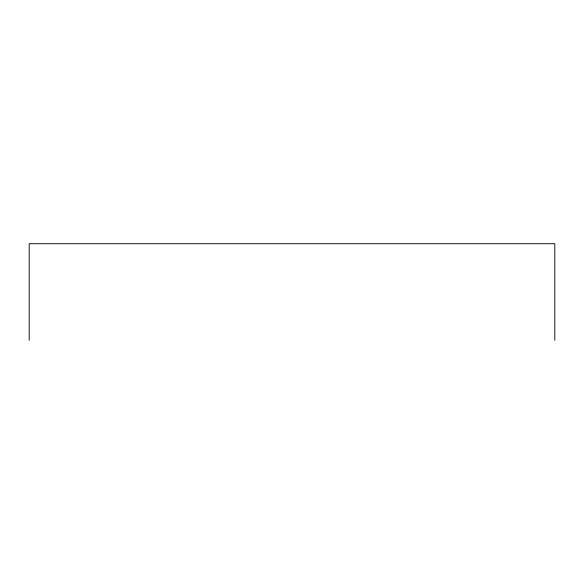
<?xml version="1.0" encoding="UTF-8"?>
<svg xmlns="http://www.w3.org/2000/svg" width="584" height="584" viewBox="0 0 584 584"><rect width="100%" height="100%" fill="white"/><g stroke="black" fill="none" stroke-linecap="round" stroke-linejoin="round"><path stroke-width="0.88" d="M554.8 340.282L554.8 243.718L29.2 243.718L29.2 340.282"/></g></svg>
